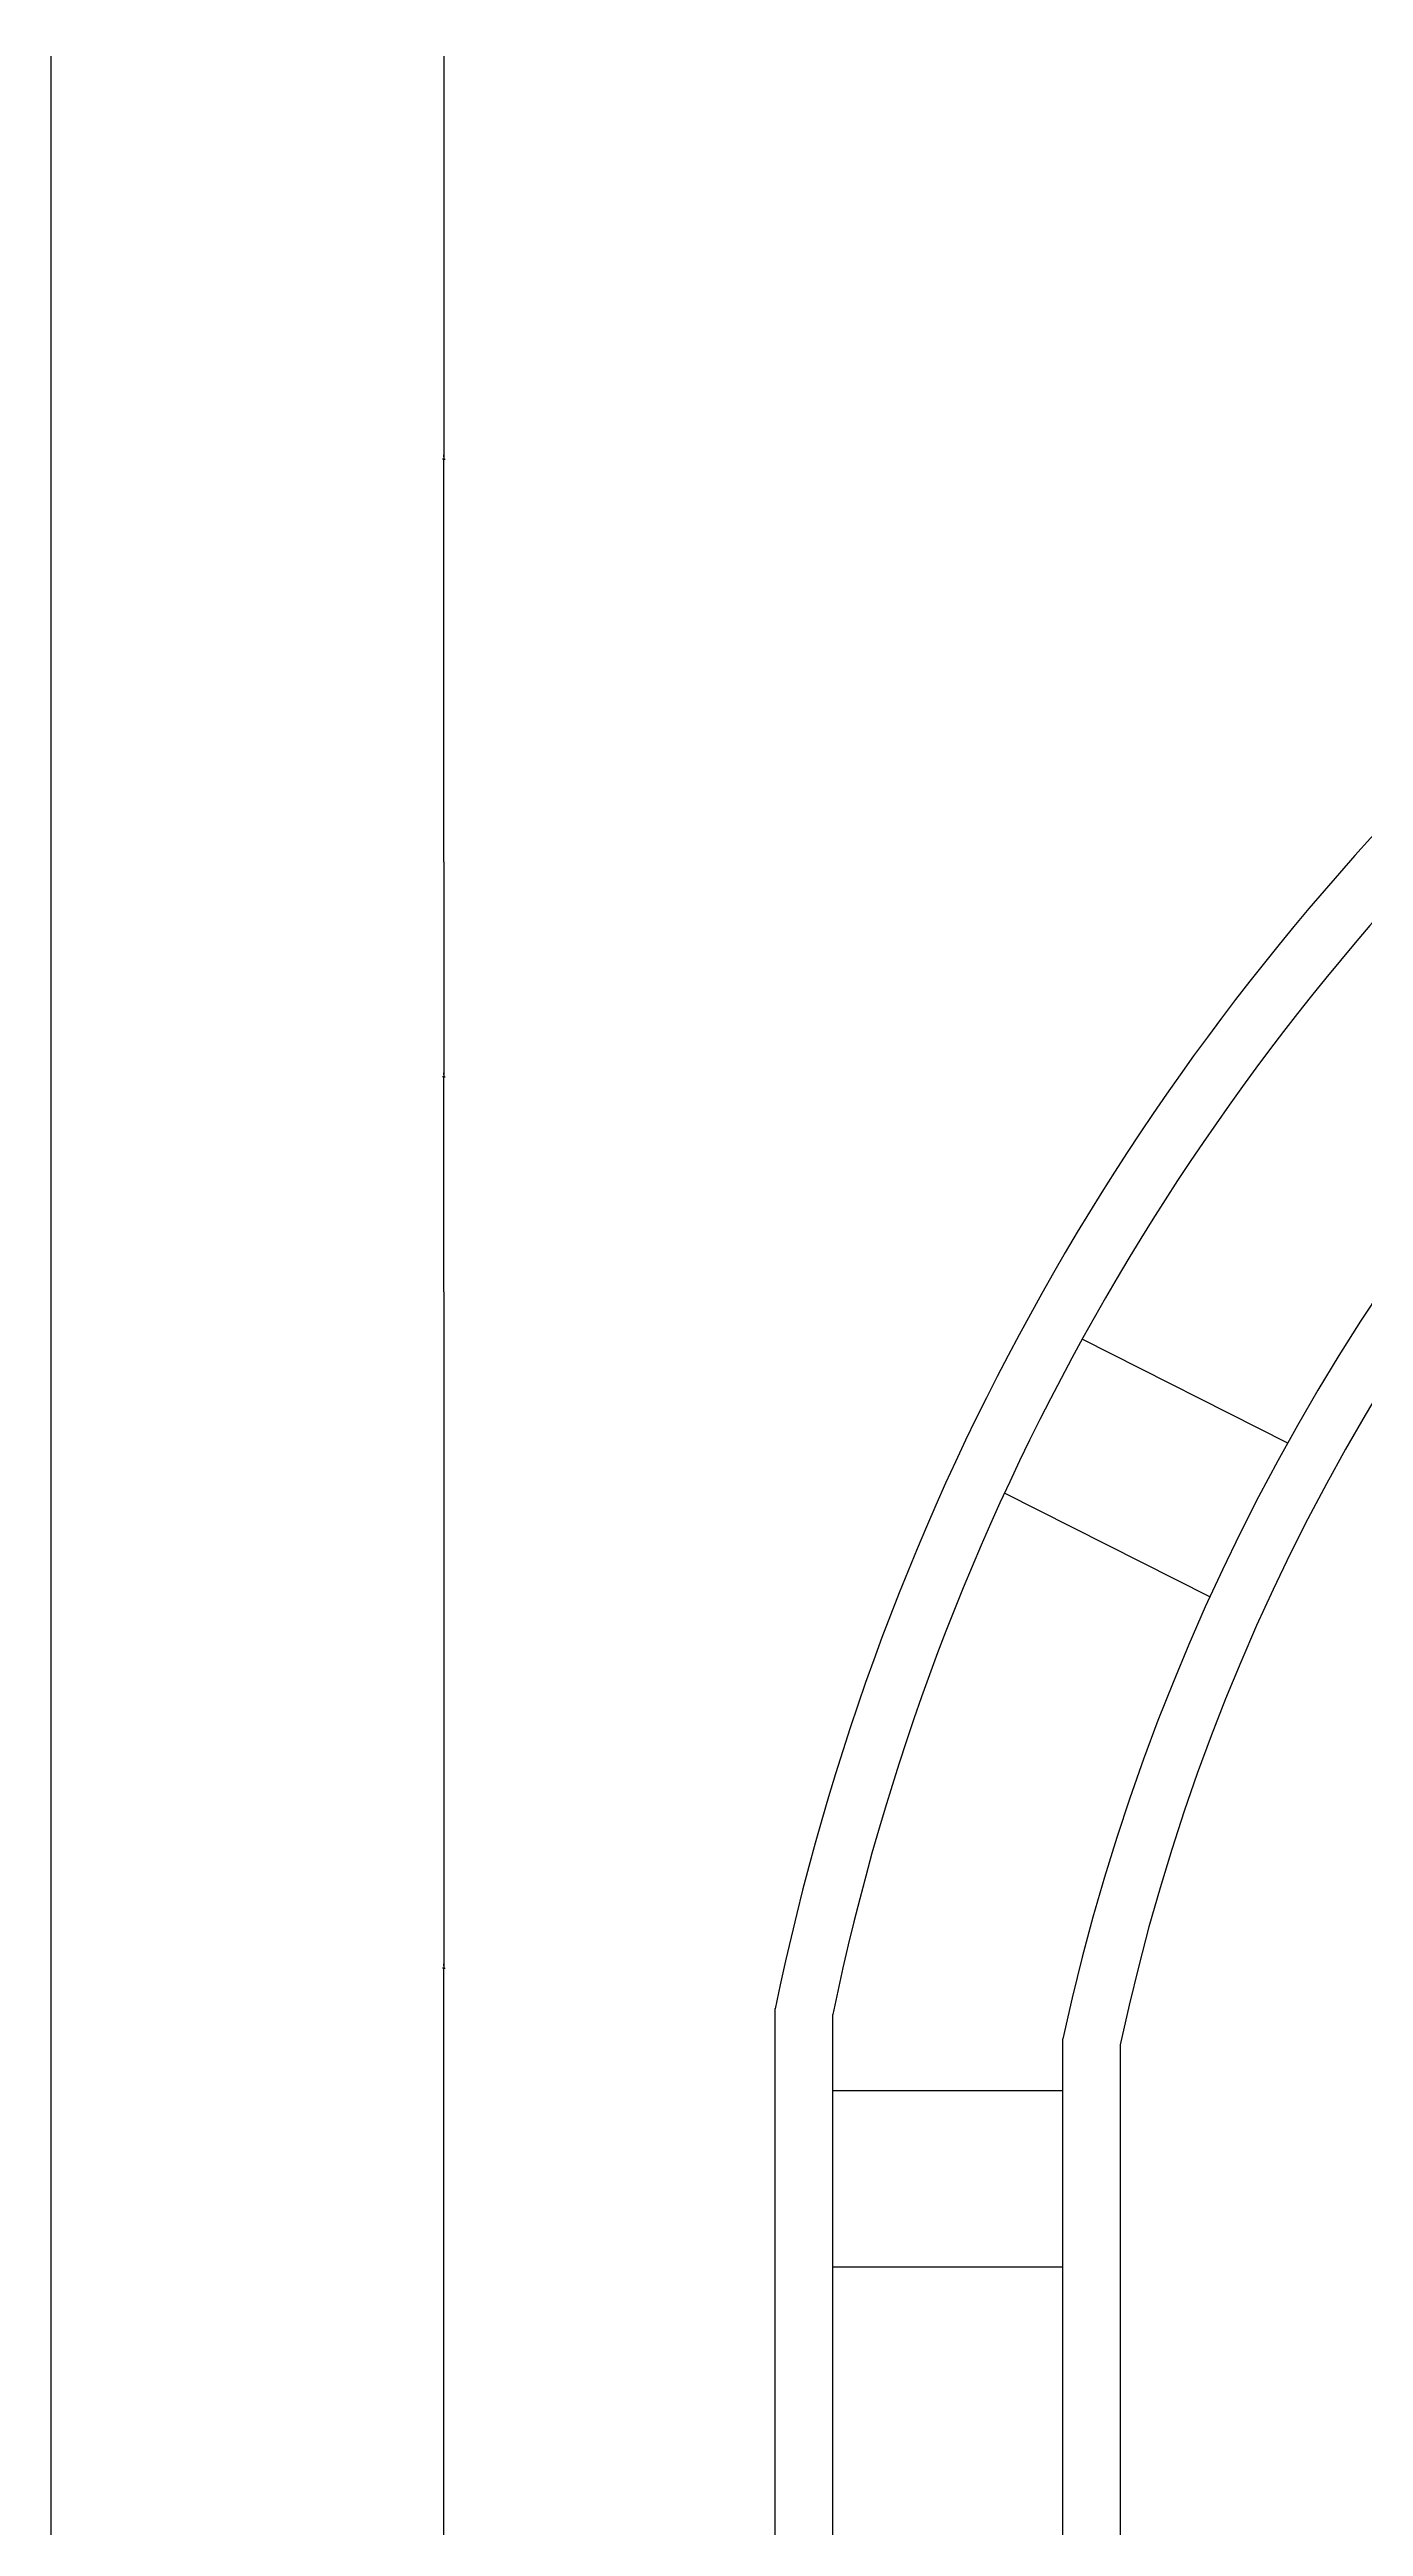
# Model space of a CAD drawing. Header units: metres. Extents: x 204 to 5299, y 190 to 6956.
# Drawn here: x 434 to 891, y 5508 to 6370 of the extents above; entities that cross this region are included whole.
import ezdxf

# ---------------------------------------------------------------- set-up
doc = ezdxf.new("R2010")
doc.units = ezdxf.units.M
for name, color, linetype in [('3', 3, 'Continuous'), ('4', 4, 'Continuous'), ('7', 7, 'Continuous'), ('DIM', 3, 'Continuous')]:
    doc.layers.add(name, color=color, linetype=linetype)
doc.dimstyles.get("Standard").update_dxf_attribs({"dimtxt": 2.5, "dimasz": 2.5, "dimexe": 1.25, "dimexo": 0.625, "dimtad": 1, "dimcen": 2.5, "dimazin": 3, "dimtfac": 1, "dimtmove": 0, "dimatfit": 3})

# ---------------------------------------------------------------- blocks, each defined once
blk = doc.blocks.new('*D21')
for p, q in [((434.63, 6367.48), (434.63, 4674.98)), ((434.38, 4674.98), (434.13, 4674.98)), ((434.63, 2982.48), (434.63, 4674.98)), ((434.63, 4674.98), (434.63, 4674.98)), ((434.88, 4674.98), (435.13, 4674.98))]:
    blk.add_line(p, q)
at = {"layer": 'Defpoints'}
for p in [(434.63, 6367.48), (434.63, 4674.98), (434.63, 2982.48)]:
    blk.add_point(p, dxfattribs=at)
at = {"layer": 'DIM', "insert": (434.63, 4676.105), "char_height": 1, "attachment_point": 5}
blk.add_mtext('0', dxfattribs=at)
blk = doc.blocks.new('*D41')
for p, q in [((571.28, 6367.48), (571.28, 6227.43)), ((571.03, 6227.43), (570.78, 6227.43)), ((571.28, 6087.37), (571.28, 6227.43)), ((571.28, 6227.43), (571.28, 6227.43)), ((571.53, 6227.43), (571.78, 6227.43))]:
    blk.add_line(p, q)
at = {"layer": 'Defpoints'}
for p in [(571.28, 6367.48), (571.28, 6227.43), (571.28, 6087.37)]:
    blk.add_point(p, dxfattribs=at)
at = {"layer": 'DIM', "insert": (571.28, 6228.555), "char_height": 1, "attachment_point": 5}
blk.add_mtext('0', dxfattribs=at)
blk = doc.blocks.new('*D44')
for p, q in [((571.28, 5937.8), (571.28, 5702.64)), ((571.03, 5702.64), (570.78, 5702.64)), ((571.28, 5467.48), (571.28, 5702.64)), ((571.28, 5702.64), (571.28, 5702.64)), ((571.53, 5702.64), (571.78, 5702.64))]:
    blk.add_line(p, q)
at = {"layer": 'Defpoints'}
for p in [(571.28, 5937.8), (571.28, 5702.64), (571.28, 5467.48)]:
    blk.add_point(p, dxfattribs=at)
at = {"layer": 'DIM', "insert": (571.28, 5703.765), "char_height": 1, "attachment_point": 5}
blk.add_mtext('0', dxfattribs=at)
blk = doc.blocks.new('*D45')
for p, q in [((571.28, 6087.37), (571.28, 6012.58)), ((571.03, 6012.58), (570.78, 6012.58)), ((571.28, 5937.8), (571.28, 6012.58)), ((571.28, 6012.58), (571.28, 6012.58)), ((571.53, 6012.58), (571.78, 6012.58))]:
    blk.add_line(p, q)
at = {"layer": 'Defpoints'}
for p in [(571.28, 6087.37), (571.28, 6012.58), (571.28, 5937.8)]:
    blk.add_point(p, dxfattribs=at)
at = {"layer": 'DIM', "insert": (571.28, 6013.705), "char_height": 1, "attachment_point": 5}
blk.add_mtext('0', dxfattribs=at)

msp = doc.modelspace()

# ---------------------------------------------------------------- linework, layer by layer
at = {"layer": '3'}
for p, q in [((706.6, 5467.48), (706.6, 5686.52)), ((786.6, 5467.48), (786.6, 5678.1))]:
    msp.add_line(p, q, dxfattribs=at)
for radius, start, end in [(840.53, 98.22, 168.28), (760.53, 99.31, 167.68)]:
    msp.add_arc((1529.61, 5515.79), radius, start, end, dxfattribs=at)
at = {"layer": '4'}
for p, q in [((864.86, 5885.26), (793.4, 5921.36)), ((837.8, 5831.71), (766.35, 5867.81)), ((686.6, 5467.48), (686.6, 5688.56)), ((686.6, 5467.48), (686.6, 5688.56)), ((706.6, 5660.12), (786.6, 5660.12)), ((706.6, 5598.77), (786.6, 5598.77))]:
    msp.add_line(p, q, dxfattribs=at)
msp.add_arc((1529.61, 5515.79), 860.53, 98.22, 168.42, dxfattribs=at)
at = {"layer": '7'}
msp.add_lwpolyline([(2006.6, 5467.48), (2006.6, 5675.93, 0.31), (1406.6, 6246.03, 0.31), (806.6, 5675.93), (806.6, 5467.48)], format="xyb", dxfattribs=at)

# ---------------------------------------------------------------- dimensions: what is measured, and where the dimension line sits
at = {"layer": 'DIM'}
for base, p1, p2, picture, middle in [((434.63, 4674.98), (434.63, 6367.48), (434.63, 2982.48), '*D21', (434.63, 4676.105)), ((571.28, 6227.43), (571.28, 6367.48), (571.28, 6087.37), '*D41', (571.28, 6228.555)), ((571.28, 6012.58), (571.28, 6087.37), (571.28, 5937.8), '*D45', (571.28, 6013.705)), ((571.28, 5702.64), (571.28, 5937.8), (571.28, 5467.48), '*D44', (571.28, 5703.765))]:
    dim = msp.add_linear_dim(base=base, p1=p1, p2=p2, dimstyle='Standard', dxfattribs=at)
    dim.commit()
    dim.dimension.update_dxf_attribs({"geometry": picture, "text_midpoint": middle})

# ---------------------------------------------------------------- leaders
msp.add_leader([(1079.93, 6036.81), (854.2, 6533.11)], dimstyle='Standard', dxfattribs=at)

doc.saveas('drawing.dxf')
